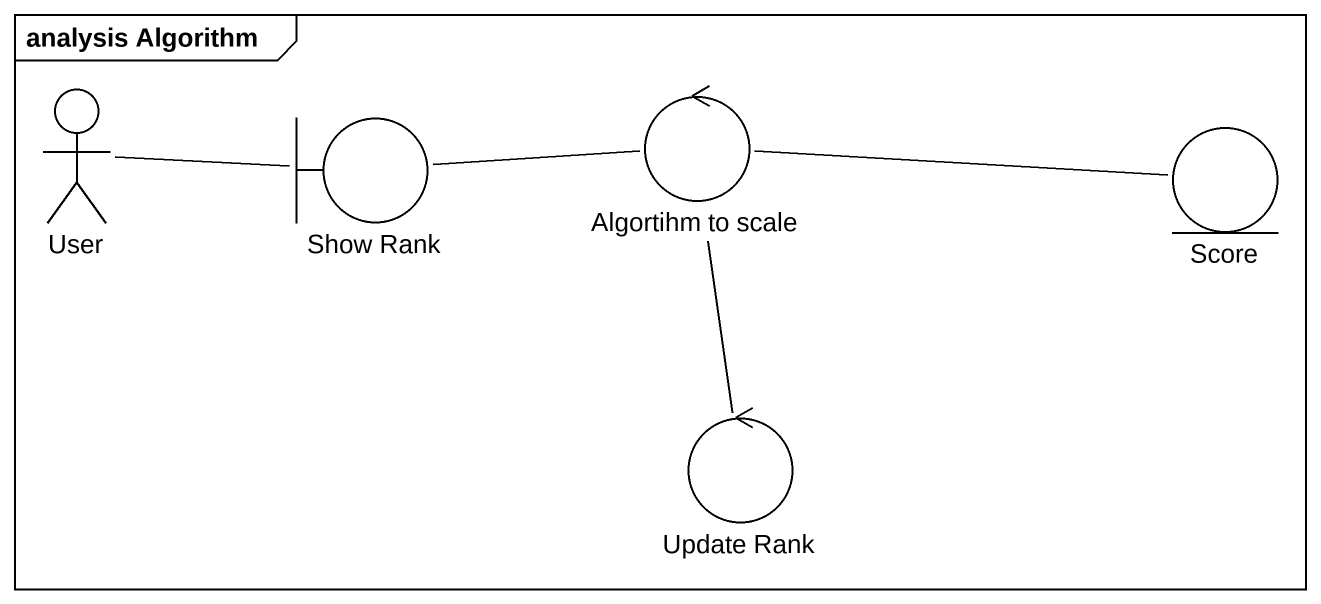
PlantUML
@startuml
mainframe analysis Algorithm
actor User
boundary "Show Rank" as Show_Rank
control "Algortihm to scale" as Algortihm_to_scale
entity Score
control "Update Rank" as Update_Rank
User -right- Show_Rank
Algortihm_to_scale -left- Show_Rank
Algortihm_to_scale -- Update_Rank
Score -left- Algortihm_to_scale
@enduml
